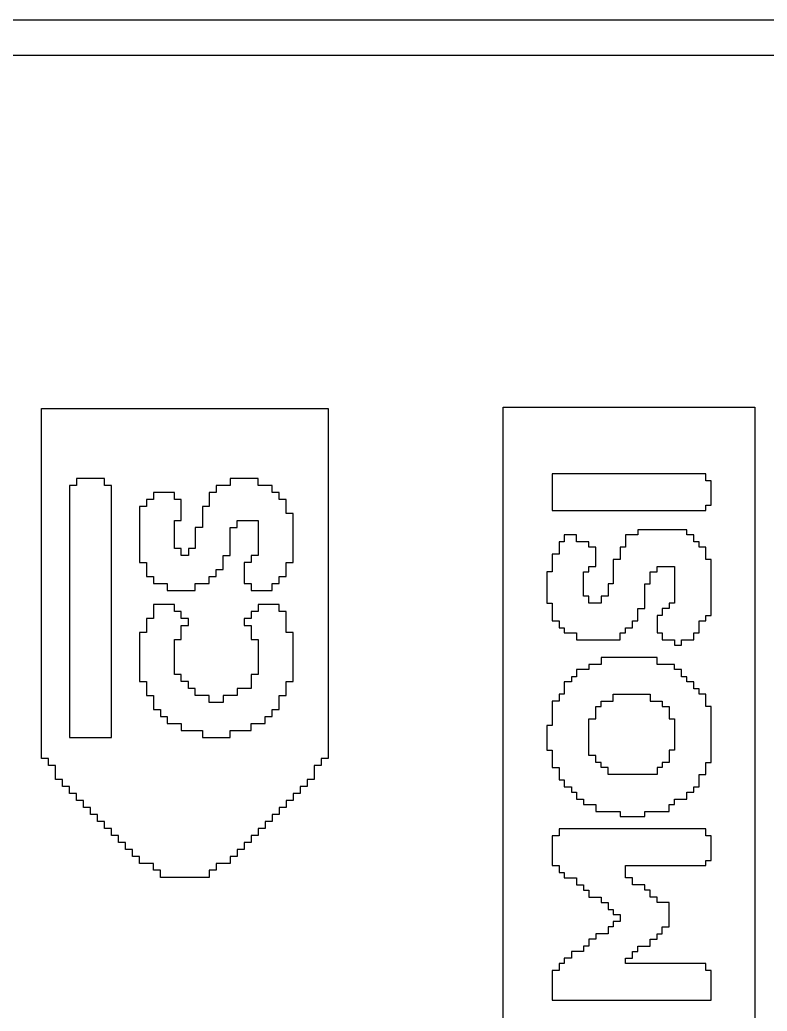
# Model space of a CAD drawing. Extents: x 4.99 to 6.7, y -4.99 to -3.28.
# Drawn here: x 6.0094 to 6.1776, y -3.5031 to -3.28 of the extents above; entities that cross this region are included whole.
import ezdxf

# ---------------------------------------------------------------- set-up
doc = ezdxf.new("R2010")
doc.units = 0
doc.header["$MEASUREMENT"] = 0
doc.layers.add('BLACK', color=7, linetype='CONTINUOUS')

msp = doc.modelspace()

# ---------------------------------------------------------------- linework, layer by layer
at = {"layer": 'BLACK', "linetype": 'CONTINUOUS'}
for p, q in [((4.9965, -3.28), (6.6965, -3.28)), ((6.6925, -3.288), (5.0005, -3.288)), ((6.01422, -3.4462), (6.01422, -3.36746)), ((6.01422, -3.36746), (6.01579, -3.36746)), ((6.01579, -3.36746), (6.01737, -3.36746)), ((6.01737, -3.36746), (6.01894, -3.36746)), ((6.01894, -3.36746), (6.02052, -3.36746)), ((6.02052, -3.36746), (6.02209, -3.36746)), ((6.02209, -3.36746), (6.02367, -3.36746)), ((6.02367, -3.36746), (6.02524, -3.36746)), ((6.02524, -3.36746), (6.02681, -3.36746)), ((6.02681, -3.36746), (6.02839, -3.36746)), ((6.02839, -3.36746), (6.02996, -3.36746)), ((6.02996, -3.36746), (6.03154, -3.36746)), ((6.03154, -3.36746), (6.03311, -3.36746)), ((6.03311, -3.36746), (6.03469, -3.36746)), ((6.03469, -3.36746), (6.03626, -3.36746)), ((6.03626, -3.36746), (6.03784, -3.36746)), ((6.03784, -3.36746), (6.03941, -3.36746)), ((6.03941, -3.36746), (6.04099, -3.36746)), ((6.04099, -3.36746), (6.04256, -3.36746)), ((6.04256, -3.36746), (6.04414, -3.36746)), ((6.04414, -3.36746), (6.04571, -3.36746)), ((6.04571, -3.36746), (6.04729, -3.36746)), ((6.04729, -3.36746), (6.04886, -3.36746)), ((6.04886, -3.36746), (6.05044, -3.36746)), ((6.05044, -3.36746), (6.05201, -3.36746)), ((6.05201, -3.36746), (6.05359, -3.36746)), ((6.05359, -3.36746), (6.05516, -3.36746)), ((6.05516, -3.36746), (6.05674, -3.36746)), ((6.05674, -3.36746), (6.05831, -3.36746)), ((6.05831, -3.36746), (6.05989, -3.36746)), ((6.05989, -3.36746), (6.06146, -3.36746)), ((6.06146, -3.36746), (6.06304, -3.36746)), ((6.06304, -3.36746), (6.06461, -3.36746)), ((6.06461, -3.36746), (6.06619, -3.36746)), ((6.06619, -3.36746), (6.06776, -3.36746)), ((6.06776, -3.36746), (6.06933, -3.36746)), ((6.06933, -3.36746), (6.07091, -3.36746)), ((6.07091, -3.36746), (6.07248, -3.36746)), ((6.07248, -3.36746), (6.07406, -3.36746)), ((6.07406, -3.36746), (6.07563, -3.36746)), ((6.07563, -3.36746), (6.07721, -3.36746)), ((6.07721, -3.36746), (6.07878, -3.36746)), ((6.07878, -3.36746), (6.07878, -3.4462)), ((6.11815, -3.60144), (6.11815, -3.36719)), ((6.11815, -3.36719), (6.11973, -3.36719)), ((6.11973, -3.36719), (6.12091, -3.36719)), ((6.12091, -3.36719), (6.12248, -3.36719)), ((6.12248, -3.36719), (6.12367, -3.36719)), ((6.12367, -3.36719), (6.12524, -3.36719)), ((6.12524, -3.36719), (6.12642, -3.36719)), ((6.12642, -3.36719), (6.128, -3.36719)), ((6.128, -3.36719), (6.12918, -3.36719)), ((6.12918, -3.36719), (6.13075, -3.36719)), ((6.13075, -3.36719), (6.13193, -3.36719)), ((6.13193, -3.36719), (6.13351, -3.36719)), ((6.13351, -3.36719), (6.13469, -3.36719)), ((6.13469, -3.36719), (6.13626, -3.36719)), ((6.13626, -3.36719), (6.13744, -3.36719)), ((6.13744, -3.36719), (6.13902, -3.36719)), ((6.13902, -3.36719), (6.1402, -3.36719)), ((6.1402, -3.36719), (6.14178, -3.36719)), ((6.14178, -3.36719), (6.14296, -3.36719)), ((6.14296, -3.36719), (6.14453, -3.36719)), ((6.14453, -3.36719), (6.14571, -3.36719)), ((6.14571, -3.36719), (6.14729, -3.36719)), ((6.14729, -3.36719), (6.14847, -3.36719)), ((6.14847, -3.36719), (6.15004, -3.36719)), ((6.15004, -3.36719), (6.15122, -3.36719)), ((6.15122, -3.36719), (6.1528, -3.36719)), ((6.1528, -3.36719), (6.15398, -3.36719)), ((6.15398, -3.36719), (6.15556, -3.36719)), ((6.15556, -3.36719), (6.15674, -3.36719)), ((6.15674, -3.36719), (6.15831, -3.36719)), ((6.15831, -3.36719), (6.15949, -3.36719)), ((6.15949, -3.36719), (6.16107, -3.36719)), ((6.16107, -3.36719), (6.16225, -3.36719)), ((6.16225, -3.36719), (6.16382, -3.36719)), ((6.16382, -3.36719), (6.165, -3.36719)), ((6.165, -3.36719), (6.16658, -3.36719)), ((6.16658, -3.36719), (6.16776, -3.36719)), ((6.16776, -3.36719), (6.16933, -3.36719)), ((6.16933, -3.36719), (6.17052, -3.36719)), ((6.17052, -3.36719), (6.17209, -3.36719)), ((6.17209, -3.36719), (6.17327, -3.36719)), ((6.17327, -3.36719), (6.17485, -3.36719)), ((6.17485, -3.36719), (6.17485, -3.60144)), ((6.02367, -3.38321), (6.02209, -3.38321)), ((6.02209, -3.38321), (6.02209, -3.38479)), ((6.02524, -3.38321), (6.02367, -3.38321)), ((6.02681, -3.38321), (6.02524, -3.38321)), ((6.02839, -3.38321), (6.02681, -3.38321)), ((6.02839, -3.38479), (6.02839, -3.38321)), ((6.05831, -3.38321), (6.05674, -3.38321)), ((6.05674, -3.38321), (6.05674, -3.38479)), ((6.05989, -3.38321), (6.05831, -3.38321)), ((6.06146, -3.38321), (6.05989, -3.38321)), ((6.06304, -3.38321), (6.06146, -3.38321)), ((6.06304, -3.38479), (6.06304, -3.38321)), ((6.13075, -3.38215), (6.12918, -3.38215)), ((6.12918, -3.38215), (6.12918, -3.39042)), ((6.13193, -3.38215), (6.13075, -3.38215)), ((6.13351, -3.38215), (6.13193, -3.38215)), ((6.13469, -3.38215), (6.13351, -3.38215)), ((6.13626, -3.38215), (6.13469, -3.38215)), ((6.13744, -3.38215), (6.13626, -3.38215)), ((6.13902, -3.38215), (6.13744, -3.38215)), ((6.1402, -3.38215), (6.13902, -3.38215)), ((6.14178, -3.38215), (6.1402, -3.38215)), ((6.14296, -3.38215), (6.14178, -3.38215)), ((6.14453, -3.38215), (6.14296, -3.38215)), ((6.14571, -3.38215), (6.14453, -3.38215)), ((6.14729, -3.38215), (6.14571, -3.38215)), ((6.14847, -3.38215), (6.14729, -3.38215)), ((6.15004, -3.38215), (6.14847, -3.38215)), ((6.15122, -3.38215), (6.15004, -3.38215)), ((6.1528, -3.38215), (6.15122, -3.38215)), ((6.15398, -3.38215), (6.1528, -3.38215)), ((6.15556, -3.38215), (6.15398, -3.38215)), ((6.15674, -3.38215), (6.15556, -3.38215)), ((6.15831, -3.38215), (6.15674, -3.38215)), ((6.15949, -3.38215), (6.15831, -3.38215)), ((6.16107, -3.38215), (6.15949, -3.38215)), ((6.16225, -3.38215), (6.16107, -3.38215)), ((6.16382, -3.38215), (6.16225, -3.38215)), ((6.16382, -3.38372), (6.16382, -3.38215)), ((6.165, -3.38372), (6.16382, -3.38372)), ((6.165, -3.38924), (6.165, -3.38372)), ((6.02209, -3.38479), (6.02052, -3.38479)), ((6.02052, -3.38479), (6.02052, -3.44148)), ((6.02996, -3.38479), (6.02839, -3.38479)), ((6.02996, -3.44148), (6.02996, -3.38479)), ((6.04099, -3.38636), (6.03941, -3.38636)), ((6.03941, -3.38636), (6.03941, -3.38794)), ((6.04256, -3.38636), (6.04099, -3.38636)), ((6.04414, -3.38636), (6.04256, -3.38636)), ((6.04414, -3.38794), (6.04414, -3.38636)), ((6.05359, -3.38636), (6.05201, -3.38636)), ((6.05201, -3.38636), (6.05201, -3.38951)), ((6.05516, -3.38479), (6.05359, -3.38479)), ((6.05359, -3.38479), (6.05359, -3.38636)), ((6.05674, -3.38479), (6.05516, -3.38479)), ((6.06461, -3.38479), (6.06304, -3.38479)), ((6.06619, -3.38479), (6.06461, -3.38479)), ((6.06619, -3.38636), (6.06619, -3.38479)), ((6.06776, -3.38636), (6.06619, -3.38636)), ((6.06776, -3.38794), (6.06776, -3.38636)), ((6.03941, -3.38794), (6.03784, -3.38794)), ((6.03784, -3.38794), (6.03784, -3.38951)), ((6.04571, -3.38794), (6.04414, -3.38794)), ((6.04571, -3.39266), (6.04571, -3.38794)), ((6.06933, -3.38794), (6.06776, -3.38794)), ((6.06933, -3.39109), (6.06933, -3.38794)), ((6.03784, -3.38951), (6.03626, -3.38951)), ((6.03626, -3.38951), (6.03626, -3.40211)), ((6.05201, -3.38951), (6.05044, -3.38951)), ((6.05044, -3.38951), (6.05044, -3.39424)), ((6.12918, -3.39042), (6.13075, -3.39042)), ((6.13075, -3.39042), (6.13193, -3.39042)), ((6.13193, -3.39042), (6.13351, -3.39042)), ((6.13351, -3.39042), (6.13469, -3.39042)), ((6.13469, -3.39042), (6.13626, -3.39042)), ((6.13626, -3.39042), (6.13744, -3.39042)), ((6.13744, -3.39042), (6.13902, -3.39042)), ((6.13902, -3.39042), (6.1402, -3.39042)), ((6.1402, -3.39042), (6.14178, -3.39042)), ((6.14178, -3.39042), (6.14296, -3.39042)), ((6.14296, -3.39042), (6.14453, -3.39042)), ((6.14453, -3.39042), (6.14571, -3.39042)), ((6.14571, -3.39042), (6.14729, -3.39042)), ((6.14729, -3.39042), (6.14847, -3.39042)), ((6.14847, -3.39042), (6.15004, -3.39042)), ((6.15004, -3.39042), (6.15122, -3.39042)), ((6.15122, -3.39042), (6.1528, -3.39042)), ((6.1528, -3.39042), (6.15398, -3.39042)), ((6.15398, -3.39042), (6.15556, -3.39042)), ((6.15556, -3.39042), (6.15674, -3.39042)), ((6.15674, -3.39042), (6.15831, -3.39042)), ((6.15831, -3.39042), (6.15949, -3.39042)), ((6.15949, -3.39042), (6.16107, -3.39042)), ((6.16107, -3.39042), (6.16225, -3.39042)), ((6.16225, -3.39042), (6.16382, -3.39042)), ((6.16382, -3.39042), (6.16382, -3.38924)), ((6.16382, -3.38924), (6.165, -3.38924)), ((6.04414, -3.39896), (6.04414, -3.39266)), ((6.04414, -3.39266), (6.04571, -3.39266)), ((6.05831, -3.39424), (6.05831, -3.39266)), ((6.05831, -3.39266), (6.05989, -3.39266)), ((6.05989, -3.39266), (6.06146, -3.39266)), ((6.06146, -3.39266), (6.06304, -3.39266)), ((6.06304, -3.39266), (6.06304, -3.40054)), ((6.07091, -3.39109), (6.06933, -3.39109)), ((6.07091, -3.40211), (6.07091, -3.39109)), ((6.05044, -3.39424), (6.04886, -3.39424)), ((6.04886, -3.39424), (6.04886, -3.39896)), ((6.05674, -3.40054), (6.05674, -3.39424)), ((6.05674, -3.39424), (6.05831, -3.39424)), ((6.15004, -3.39475), (6.14847, -3.39475)), ((6.14847, -3.39475), (6.14847, -3.39593)), ((6.15122, -3.39475), (6.15004, -3.39475)), ((6.1528, -3.39475), (6.15122, -3.39475)), ((6.15398, -3.39475), (6.1528, -3.39475)), ((6.15556, -3.39475), (6.15398, -3.39475)), ((6.15674, -3.39475), (6.15556, -3.39475)), ((6.15831, -3.39475), (6.15674, -3.39475)), ((6.15949, -3.39475), (6.15831, -3.39475)), ((6.15949, -3.39593), (6.15949, -3.39475)), ((6.13193, -3.3975), (6.13075, -3.3975)), ((6.13075, -3.3975), (6.13075, -3.40026)), ((6.13351, -3.39593), (6.13193, -3.39593)), ((6.13193, -3.39593), (6.13193, -3.3975)), ((6.13469, -3.39593), (6.13351, -3.39593)), ((6.13469, -3.3975), (6.13469, -3.39593)), ((6.13626, -3.3975), (6.13469, -3.3975)), ((6.13744, -3.3975), (6.13626, -3.3975)), ((6.13744, -3.39869), (6.13744, -3.3975)), ((6.14729, -3.39593), (6.14571, -3.39593)), ((6.14571, -3.39593), (6.14571, -3.39869)), ((6.14847, -3.39593), (6.14729, -3.39593)), ((6.16107, -3.39593), (6.15949, -3.39593)), ((6.16107, -3.3975), (6.16107, -3.39593)), ((6.16225, -3.3975), (6.16107, -3.3975)), ((6.16225, -3.39869), (6.16225, -3.3975)), ((6.04571, -3.39896), (6.04414, -3.39896)), ((6.04571, -3.40054), (6.04571, -3.39896)), ((6.04886, -3.39896), (6.04729, -3.39896)), ((6.04729, -3.39896), (6.04729, -3.40054)), ((6.13902, -3.39869), (6.13744, -3.39869)), ((6.13902, -3.40302), (6.13902, -3.39869)), ((6.14571, -3.39869), (6.14453, -3.39869)), ((6.14453, -3.39869), (6.14453, -3.40144)), ((6.16382, -3.39869), (6.16225, -3.39869)), ((6.16382, -3.40144), (6.16382, -3.39869)), ((6.03626, -3.40211), (6.03784, -3.40211)), ((6.03784, -3.40211), (6.03784, -3.40526)), ((6.04729, -3.40054), (6.04571, -3.40054)), ((6.05516, -3.40369), (6.05516, -3.40054)), ((6.05516, -3.40054), (6.05674, -3.40054)), ((6.06146, -3.40211), (6.05989, -3.40211)), ((6.05989, -3.40211), (6.05989, -3.40683)), ((6.06304, -3.40054), (6.06146, -3.40054)), ((6.06146, -3.40054), (6.06146, -3.40211)), ((6.06933, -3.40526), (6.06933, -3.40211)), ((6.06933, -3.40211), (6.07091, -3.40211)), ((6.13075, -3.40026), (6.12918, -3.40026)), ((6.12918, -3.40026), (6.12918, -3.4042)), ((6.14453, -3.40144), (6.14296, -3.40144)), ((6.14296, -3.40144), (6.14296, -3.40695)), ((6.165, -3.40144), (6.16382, -3.40144)), ((6.165, -3.41404), (6.165, -3.40144)), ((6.05359, -3.40526), (6.05359, -3.40369)), ((6.05359, -3.40369), (6.05516, -3.40369)), ((6.12918, -3.4042), (6.128, -3.4042)), ((6.128, -3.4042), (6.128, -3.41128)), ((6.13626, -3.40971), (6.13626, -3.4042)), ((6.13626, -3.4042), (6.13744, -3.4042)), ((6.13744, -3.4042), (6.13744, -3.40302)), ((6.13744, -3.40302), (6.13902, -3.40302)), ((6.15122, -3.40695), (6.15122, -3.4042)), ((6.15122, -3.4042), (6.1528, -3.4042)), ((6.1528, -3.4042), (6.1528, -3.40302)), ((6.1528, -3.40302), (6.15398, -3.40302)), ((6.15398, -3.40302), (6.15556, -3.40302)), ((6.15556, -3.40302), (6.15674, -3.40302)), ((6.15674, -3.40302), (6.15674, -3.41128)), ((6.03784, -3.40526), (6.03941, -3.40526)), ((6.03941, -3.40526), (6.03941, -3.40683)), ((6.05201, -3.40683), (6.05201, -3.40526)), ((6.05201, -3.40526), (6.05359, -3.40526)), ((6.06776, -3.40683), (6.06776, -3.40526)), ((6.06776, -3.40526), (6.06933, -3.40526)), ((6.03941, -3.40683), (6.04099, -3.40683)), ((6.04099, -3.40683), (6.04256, -3.40683)), ((6.04256, -3.40683), (6.04256, -3.40841)), ((6.04256, -3.40841), (6.04414, -3.40841)), ((6.04414, -3.40841), (6.04571, -3.40841)), ((6.04571, -3.40841), (6.04729, -3.40841)), ((6.04729, -3.40841), (6.04886, -3.40841)), ((6.04886, -3.40841), (6.04886, -3.40683)), ((6.04886, -3.40683), (6.05044, -3.40683)), ((6.05044, -3.40683), (6.05201, -3.40683)), ((6.05989, -3.40683), (6.06146, -3.40683)), ((6.06146, -3.40683), (6.06146, -3.40841)), ((6.06146, -3.40841), (6.06304, -3.40841)), ((6.06304, -3.40841), (6.06461, -3.40841)), ((6.06461, -3.40841), (6.06619, -3.40841)), ((6.06619, -3.40841), (6.06619, -3.40683)), ((6.06619, -3.40683), (6.06776, -3.40683)), ((6.14296, -3.40695), (6.14178, -3.40695)), ((6.14178, -3.40695), (6.14178, -3.40971)), ((6.15004, -3.41246), (6.15004, -3.40695)), ((6.15004, -3.40695), (6.15122, -3.40695)), ((6.13744, -3.40971), (6.13626, -3.40971)), ((6.13744, -3.41128), (6.13744, -3.40971)), ((6.14178, -3.40971), (6.1402, -3.40971)), ((6.1402, -3.40971), (6.1402, -3.41128)), ((6.04099, -3.41156), (6.03941, -3.41156)), ((6.03941, -3.41156), (6.03941, -3.41471)), ((6.04256, -3.41156), (6.04099, -3.41156)), ((6.04414, -3.41156), (6.04256, -3.41156)), ((6.04414, -3.41313), (6.04414, -3.41156)), ((6.04571, -3.41313), (6.04414, -3.41313)), ((6.04571, -3.41471), (6.04571, -3.41313)), ((6.06304, -3.41313), (6.06146, -3.41313)), ((6.06146, -3.41313), (6.06146, -3.41471)), ((6.06461, -3.41156), (6.06304, -3.41156)), ((6.06304, -3.41156), (6.06304, -3.41313)), ((6.06619, -3.41156), (6.06461, -3.41156)), ((6.06776, -3.41156), (6.06619, -3.41156)), ((6.06776, -3.41313), (6.06776, -3.41156)), ((6.06933, -3.41313), (6.06776, -3.41313)), ((6.06933, -3.41786), (6.06933, -3.41313)), ((6.128, -3.41128), (6.12918, -3.41128)), ((6.12918, -3.41128), (6.12918, -3.41522)), ((6.13902, -3.41128), (6.13744, -3.41128)), ((6.1402, -3.41128), (6.13902, -3.41128)), ((6.14847, -3.41522), (6.14847, -3.41246)), ((6.14847, -3.41246), (6.15004, -3.41246)), ((6.15556, -3.41246), (6.15398, -3.41246)), ((6.15398, -3.41246), (6.15398, -3.41404)), ((6.15674, -3.41128), (6.15556, -3.41128)), ((6.15556, -3.41128), (6.15556, -3.41246)), ((6.03941, -3.41471), (6.03784, -3.41471)), ((6.03784, -3.41471), (6.03784, -3.41786)), ((6.04729, -3.41471), (6.04571, -3.41471)), ((6.04729, -3.41628), (6.04729, -3.41471)), ((6.06146, -3.41471), (6.05989, -3.41471)), ((6.05989, -3.41471), (6.05989, -3.41628)), ((6.12918, -3.41522), (6.13075, -3.41522)), ((6.13075, -3.41522), (6.13075, -3.4168)), ((6.14729, -3.4168), (6.14729, -3.41522)), ((6.14729, -3.41522), (6.14847, -3.41522)), ((6.15398, -3.41404), (6.1528, -3.41404)), ((6.1528, -3.41404), (6.1528, -3.41798)), ((6.16225, -3.41798), (6.16225, -3.41522)), ((6.16225, -3.41522), (6.16382, -3.41522)), ((6.16382, -3.41522), (6.16382, -3.41404)), ((6.16382, -3.41404), (6.165, -3.41404)), ((6.04571, -3.41943), (6.04571, -3.41628)), ((6.04571, -3.41628), (6.04729, -3.41628)), ((6.05989, -3.41628), (6.06146, -3.41628)), ((6.06146, -3.41628), (6.06146, -3.41943)), ((6.13075, -3.4168), (6.13193, -3.4168)), ((6.13193, -3.4168), (6.13193, -3.41798)), ((6.14571, -3.41798), (6.14571, -3.4168)), ((6.14571, -3.4168), (6.14729, -3.4168)), ((6.03784, -3.41786), (6.03626, -3.41786)), ((6.03626, -3.41786), (6.03626, -3.42888)), ((6.04414, -3.42731), (6.04414, -3.41943)), ((6.04414, -3.41943), (6.04571, -3.41943)), ((6.06146, -3.41943), (6.06304, -3.41943)), ((6.06304, -3.41943), (6.06304, -3.42731)), ((6.07091, -3.41786), (6.06933, -3.41786)), ((6.07091, -3.42888), (6.07091, -3.41786)), ((6.13193, -3.41798), (6.13351, -3.41798)), ((6.13351, -3.41798), (6.13469, -3.41798)), ((6.13469, -3.41798), (6.13469, -3.41955)), ((6.13469, -3.41955), (6.13626, -3.41955)), ((6.13626, -3.41955), (6.13744, -3.41955)), ((6.13744, -3.41955), (6.13902, -3.41955)), ((6.13902, -3.41955), (6.1402, -3.41955)), ((6.1402, -3.41955), (6.14178, -3.41955)), ((6.14178, -3.41955), (6.14296, -3.41955)), ((6.14296, -3.41955), (6.14453, -3.41955)), ((6.14453, -3.41955), (6.14453, -3.41798)), ((6.14453, -3.41798), (6.14571, -3.41798)), ((6.1528, -3.41798), (6.15398, -3.41798)), ((6.15398, -3.41798), (6.15398, -3.41955)), ((6.15398, -3.41955), (6.15556, -3.41955)), ((6.15556, -3.41955), (6.15674, -3.41955)), ((6.15674, -3.41955), (6.15674, -3.42073)), ((6.15831, -3.42073), (6.15831, -3.41955)), ((6.15831, -3.41955), (6.15949, -3.41955)), ((6.15949, -3.41955), (6.16107, -3.41955)), ((6.16107, -3.41955), (6.16107, -3.41798)), ((6.16107, -3.41798), (6.16225, -3.41798)), ((6.15674, -3.42073), (6.15831, -3.42073)), ((6.14178, -3.42349), (6.1402, -3.42349)), ((6.1402, -3.42349), (6.1402, -3.42506)), ((6.14296, -3.42349), (6.14178, -3.42349)), ((6.14453, -3.42349), (6.14296, -3.42349)), ((6.14571, -3.42349), (6.14453, -3.42349)), ((6.14729, -3.42349), (6.14571, -3.42349)), ((6.14847, -3.42349), (6.14729, -3.42349)), ((6.15004, -3.42349), (6.14847, -3.42349)), ((6.15122, -3.42349), (6.15004, -3.42349)), ((6.1528, -3.42349), (6.15122, -3.42349)), ((6.1528, -3.42506), (6.1528, -3.42349)), ((6.13626, -3.42624), (6.13469, -3.42624)), ((6.13469, -3.42624), (6.13469, -3.42782)), ((6.13744, -3.42624), (6.13626, -3.42624)), ((6.13902, -3.42506), (6.13744, -3.42506)), ((6.13744, -3.42506), (6.13744, -3.42624)), ((6.1402, -3.42506), (6.13902, -3.42506)), ((6.15398, -3.42506), (6.1528, -3.42506)), ((6.15556, -3.42506), (6.15398, -3.42506)), ((6.15674, -3.42506), (6.15556, -3.42506)), ((6.15674, -3.42624), (6.15674, -3.42506)), ((6.15831, -3.42624), (6.15674, -3.42624)), ((6.15831, -3.42782), (6.15831, -3.42624)), ((6.03626, -3.42888), (6.03784, -3.42888)), ((6.03784, -3.42888), (6.03784, -3.43203)), ((6.04571, -3.42731), (6.04414, -3.42731)), ((6.04571, -3.42888), (6.04571, -3.42731)), ((6.04729, -3.42888), (6.04571, -3.42888)), ((6.04729, -3.43046), (6.04729, -3.42888)), ((6.06304, -3.42731), (6.06146, -3.42731)), ((6.06146, -3.42731), (6.06146, -3.43046)), ((6.06933, -3.43203), (6.06933, -3.42888)), ((6.06933, -3.42888), (6.07091, -3.42888)), ((6.13469, -3.42782), (6.13351, -3.42782)), ((6.13351, -3.42782), (6.13351, -3.429)), ((6.15949, -3.42782), (6.15831, -3.42782)), ((6.15949, -3.429), (6.15949, -3.42782)), ((6.04886, -3.43046), (6.04729, -3.43046)), ((6.04886, -3.43203), (6.04886, -3.43046)), ((6.05989, -3.43046), (6.05831, -3.43046)), ((6.05831, -3.43046), (6.05831, -3.43203)), ((6.06146, -3.43046), (6.05989, -3.43046)), ((6.13351, -3.429), (6.13193, -3.429)), ((6.13193, -3.429), (6.13193, -3.43176)), ((6.16107, -3.429), (6.15949, -3.429)), ((6.16107, -3.43057), (6.16107, -3.429)), ((6.16225, -3.43057), (6.16107, -3.43057)), ((6.16225, -3.43176), (6.16225, -3.43057)), ((6.03784, -3.43203), (6.03941, -3.43203)), ((6.03941, -3.43203), (6.03941, -3.43518)), ((6.05044, -3.43203), (6.04886, -3.43203)), ((6.05201, -3.43203), (6.05044, -3.43203)), ((6.05201, -3.43361), (6.05201, -3.43203)), ((6.05674, -3.43203), (6.05516, -3.43203)), ((6.05516, -3.43203), (6.05516, -3.43361)), ((6.05831, -3.43203), (6.05674, -3.43203)), ((6.06776, -3.43518), (6.06776, -3.43203)), ((6.06776, -3.43203), (6.06933, -3.43203)), ((6.13075, -3.43333), (6.12918, -3.43333)), ((6.12918, -3.43333), (6.12918, -3.43884)), ((6.13193, -3.43176), (6.13075, -3.43176)), ((6.13075, -3.43176), (6.13075, -3.43333)), ((6.1402, -3.43451), (6.1402, -3.43333)), ((6.1402, -3.43333), (6.14178, -3.43333)), ((6.14178, -3.43333), (6.14296, -3.43333)), ((6.14296, -3.43333), (6.14296, -3.43176)), ((6.14296, -3.43176), (6.14453, -3.43176)), ((6.14453, -3.43176), (6.14571, -3.43176)), ((6.14571, -3.43176), (6.14729, -3.43176)), ((6.14729, -3.43176), (6.14847, -3.43176)), ((6.14847, -3.43176), (6.15004, -3.43176)), ((6.15004, -3.43176), (6.15122, -3.43176)), ((6.15122, -3.43176), (6.15122, -3.43333)), ((6.15122, -3.43333), (6.1528, -3.43333)), ((6.1528, -3.43333), (6.15398, -3.43333)), ((6.15398, -3.43333), (6.15398, -3.43451)), ((6.16382, -3.43176), (6.16225, -3.43176)), ((6.16382, -3.43451), (6.16382, -3.43176)), ((6.03941, -3.43518), (6.04099, -3.43518)), ((6.04099, -3.43518), (6.04099, -3.43676)), ((6.05359, -3.43361), (6.05201, -3.43361)), ((6.05516, -3.43361), (6.05359, -3.43361)), ((6.06619, -3.43676), (6.06619, -3.43518)), ((6.06619, -3.43518), (6.06776, -3.43518)), ((6.13902, -3.43727), (6.13902, -3.43451)), ((6.13902, -3.43451), (6.1402, -3.43451)), ((6.15398, -3.43451), (6.15556, -3.43451)), ((6.15556, -3.43451), (6.15556, -3.43727)), ((6.165, -3.43451), (6.16382, -3.43451)), ((6.165, -3.44711), (6.165, -3.43451)), ((6.04099, -3.43676), (6.04256, -3.43676)), ((6.04256, -3.43676), (6.04256, -3.43833)), ((6.06461, -3.43833), (6.06461, -3.43676)), ((6.06461, -3.43676), (6.06619, -3.43676)), ((6.13744, -3.44554), (6.13744, -3.43727)), ((6.13744, -3.43727), (6.13902, -3.43727)), ((6.15556, -3.43727), (6.15674, -3.43727)), ((6.15674, -3.43727), (6.15674, -3.44435)), ((6.04256, -3.43833), (6.04414, -3.43833)), ((6.04414, -3.43833), (6.04571, -3.43833)), ((6.04571, -3.43833), (6.04571, -3.43991)), ((6.04571, -3.43991), (6.04729, -3.43991)), ((6.04729, -3.43991), (6.04886, -3.43991)), ((6.04886, -3.43991), (6.05044, -3.43991)), ((6.05044, -3.43991), (6.05044, -3.44148)), ((6.05674, -3.44148), (6.05674, -3.43991)), ((6.05674, -3.43991), (6.05831, -3.43991)), ((6.05831, -3.43991), (6.05989, -3.43991)), ((6.05989, -3.43991), (6.06146, -3.43991)), ((6.06146, -3.43991), (6.06146, -3.43833)), ((6.06146, -3.43833), (6.06304, -3.43833)), ((6.06304, -3.43833), (6.06461, -3.43833)), ((6.12918, -3.43884), (6.128, -3.43884)), ((6.128, -3.43884), (6.128, -3.44435)), ((6.02052, -3.44148), (6.02209, -3.44148)), ((6.02209, -3.44148), (6.02367, -3.44148)), ((6.02367, -3.44148), (6.02524, -3.44148)), ((6.02524, -3.44148), (6.02681, -3.44148)), ((6.02681, -3.44148), (6.02839, -3.44148)), ((6.02839, -3.44148), (6.02996, -3.44148)), ((6.05044, -3.44148), (6.05201, -3.44148)), ((6.05201, -3.44148), (6.05359, -3.44148)), ((6.05359, -3.44148), (6.05516, -3.44148)), ((6.05516, -3.44148), (6.05674, -3.44148)), ((6.128, -3.44435), (6.12918, -3.44435)), ((6.12918, -3.44435), (6.12918, -3.44829)), ((6.15674, -3.44435), (6.15556, -3.44435)), ((6.15556, -3.44435), (6.15556, -3.44711)), ((6.01579, -3.4462), (6.01422, -3.4462)), ((6.01579, -3.44778), (6.01579, -3.4462)), ((6.07878, -3.4462), (6.07721, -3.4462)), ((6.07721, -3.4462), (6.07721, -3.44778)), ((6.13902, -3.44554), (6.13744, -3.44554)), ((6.13902, -3.44711), (6.13902, -3.44554)), ((6.01737, -3.44778), (6.01579, -3.44778)), ((6.01737, -3.45093), (6.01737, -3.44778)), ((6.07721, -3.44778), (6.07563, -3.44778)), ((6.07563, -3.44778), (6.07563, -3.45093)), ((6.12918, -3.44829), (6.13075, -3.44829)), ((6.13075, -3.44829), (6.13075, -3.45105)), ((6.1402, -3.44711), (6.13902, -3.44711)), ((6.1402, -3.44829), (6.1402, -3.44711)), ((6.14178, -3.44829), (6.1402, -3.44829)), ((6.14178, -3.44987), (6.14178, -3.44829)), ((6.15398, -3.44829), (6.1528, -3.44829)), ((6.1528, -3.44829), (6.1528, -3.44987)), ((6.15556, -3.44711), (6.15398, -3.44711)), ((6.15398, -3.44711), (6.15398, -3.44829)), ((6.16382, -3.44987), (6.16382, -3.44711)), ((6.16382, -3.44711), (6.165, -3.44711)), ((6.01894, -3.45093), (6.01737, -3.45093)), ((6.01894, -3.4525), (6.01894, -3.45093)), ((6.07563, -3.45093), (6.07406, -3.45093)), ((6.07406, -3.45093), (6.07406, -3.4525)), ((6.13075, -3.45105), (6.13193, -3.45105)), ((6.13193, -3.45105), (6.13193, -3.45262)), ((6.14296, -3.44987), (6.14178, -3.44987)), ((6.14453, -3.44987), (6.14296, -3.44987)), ((6.14571, -3.44987), (6.14453, -3.44987)), ((6.14729, -3.44987), (6.14571, -3.44987)), ((6.14847, -3.44987), (6.14729, -3.44987)), ((6.15004, -3.44987), (6.14847, -3.44987)), ((6.15122, -3.44987), (6.15004, -3.44987)), ((6.1528, -3.44987), (6.15122, -3.44987)), ((6.16225, -3.45262), (6.16225, -3.44987)), ((6.16225, -3.44987), (6.16382, -3.44987)), ((6.02052, -3.4525), (6.01894, -3.4525)), ((6.02052, -3.45408), (6.02052, -3.4525)), ((6.07406, -3.4525), (6.07248, -3.4525)), ((6.07248, -3.4525), (6.07248, -3.45408)), ((6.13193, -3.45262), (6.13351, -3.45262)), ((6.13351, -3.45262), (6.13351, -3.4538)), ((6.16107, -3.4538), (6.16107, -3.45262)), ((6.16107, -3.45262), (6.16225, -3.45262)), ((6.02209, -3.45408), (6.02052, -3.45408)), ((6.02209, -3.45565), (6.02209, -3.45408)), ((6.02367, -3.45565), (6.02209, -3.45565)), ((6.02367, -3.45723), (6.02367, -3.45565)), ((6.07091, -3.45565), (6.06933, -3.45565)), ((6.06933, -3.45565), (6.06933, -3.45723)), ((6.07248, -3.45408), (6.07091, -3.45408)), ((6.07091, -3.45408), (6.07091, -3.45565)), ((6.13351, -3.4538), (6.13469, -3.4538)), ((6.13469, -3.4538), (6.13469, -3.45538)), ((6.13469, -3.45538), (6.13626, -3.45538)), ((6.13626, -3.45538), (6.13626, -3.45656)), ((6.15674, -3.45656), (6.15674, -3.45538)), ((6.15674, -3.45538), (6.15831, -3.45538)), ((6.15831, -3.45538), (6.15949, -3.45538)), ((6.15949, -3.45538), (6.15949, -3.4538)), ((6.15949, -3.4538), (6.16107, -3.4538)), ((6.02524, -3.45723), (6.02367, -3.45723)), ((6.02524, -3.4588), (6.02524, -3.45723)), ((6.06933, -3.45723), (6.06776, -3.45723)), ((6.06776, -3.45723), (6.06776, -3.4588)), ((6.13626, -3.45656), (6.13744, -3.45656)), ((6.13744, -3.45656), (6.13902, -3.45656)), ((6.13902, -3.45656), (6.13902, -3.45813)), ((6.15556, -3.45813), (6.15556, -3.45656)), ((6.15556, -3.45656), (6.15674, -3.45656)), ((6.02681, -3.4588), (6.02524, -3.4588)), ((6.02681, -3.46038), (6.02681, -3.4588)), ((6.06776, -3.4588), (6.06619, -3.4588)), ((6.06619, -3.4588), (6.06619, -3.46038)), ((6.13902, -3.45813), (6.1402, -3.45813)), ((6.1402, -3.45813), (6.14178, -3.45813)), ((6.14178, -3.45813), (6.14296, -3.45813)), ((6.14296, -3.45813), (6.14453, -3.45813)), ((6.14453, -3.45813), (6.14453, -3.45931)), ((6.14453, -3.45931), (6.14571, -3.45931)), ((6.14571, -3.45931), (6.14729, -3.45931)), ((6.14729, -3.45931), (6.14847, -3.45931)), ((6.14847, -3.45931), (6.15004, -3.45931)), ((6.15004, -3.45931), (6.15004, -3.45813)), ((6.15004, -3.45813), (6.15122, -3.45813)), ((6.15122, -3.45813), (6.1528, -3.45813)), ((6.1528, -3.45813), (6.15398, -3.45813)), ((6.15398, -3.45813), (6.15556, -3.45813)), ((6.02839, -3.46038), (6.02681, -3.46038)), ((6.02839, -3.46195), (6.02839, -3.46038)), ((6.02996, -3.46195), (6.02839, -3.46195)), ((6.02996, -3.46353), (6.02996, -3.46195)), ((6.06461, -3.46195), (6.06304, -3.46195)), ((6.06304, -3.46195), (6.06304, -3.46353)), ((6.06619, -3.46038), (6.06461, -3.46038)), ((6.06461, -3.46038), (6.06461, -3.46195)), ((6.13193, -3.46207), (6.13075, -3.46207)), ((6.13075, -3.46207), (6.13075, -3.46365)), ((6.13351, -3.46207), (6.13193, -3.46207)), ((6.13469, -3.46207), (6.13351, -3.46207)), ((6.13626, -3.46207), (6.13469, -3.46207)), ((6.13744, -3.46207), (6.13626, -3.46207)), ((6.13902, -3.46207), (6.13744, -3.46207)), ((6.1402, -3.46207), (6.13902, -3.46207)), ((6.14178, -3.46207), (6.1402, -3.46207)), ((6.14296, -3.46207), (6.14178, -3.46207)), ((6.14453, -3.46207), (6.14296, -3.46207)), ((6.14571, -3.46207), (6.14453, -3.46207)), ((6.14729, -3.46207), (6.14571, -3.46207)), ((6.14847, -3.46207), (6.14729, -3.46207)), ((6.15004, -3.46207), (6.14847, -3.46207)), ((6.15122, -3.46207), (6.15004, -3.46207)), ((6.1528, -3.46207), (6.15122, -3.46207)), ((6.15398, -3.46207), (6.1528, -3.46207)), ((6.15556, -3.46207), (6.15398, -3.46207)), ((6.15674, -3.46207), (6.15556, -3.46207)), ((6.15831, -3.46207), (6.15674, -3.46207)), ((6.15949, -3.46207), (6.15831, -3.46207)), ((6.16107, -3.46207), (6.15949, -3.46207)), ((6.16225, -3.46207), (6.16107, -3.46207)), ((6.16382, -3.46207), (6.16225, -3.46207)), ((6.16382, -3.46365), (6.16382, -3.46207)), ((6.03154, -3.46353), (6.02996, -3.46353)), ((6.03154, -3.4651), (6.03154, -3.46353)), ((6.06304, -3.46353), (6.06146, -3.46353)), ((6.06146, -3.46353), (6.06146, -3.4651)), ((6.13075, -3.46365), (6.12918, -3.46365)), ((6.12918, -3.46365), (6.12918, -3.47034)), ((6.165, -3.46365), (6.16382, -3.46365)), ((6.165, -3.46916), (6.165, -3.46365)), ((6.03311, -3.4651), (6.03154, -3.4651)), ((6.03311, -3.46668), (6.03311, -3.4651)), ((6.03469, -3.46668), (6.03311, -3.46668)), ((6.03469, -3.46825), (6.03469, -3.46668)), ((6.05989, -3.46668), (6.05831, -3.46668)), ((6.05831, -3.46668), (6.05831, -3.46825)), ((6.06146, -3.4651), (6.05989, -3.4651)), ((6.05989, -3.4651), (6.05989, -3.46668)), ((6.03626, -3.46825), (6.03469, -3.46825)), ((6.03626, -3.46983), (6.03626, -3.46825)), ((6.05831, -3.46825), (6.05674, -3.46825)), ((6.05674, -3.46825), (6.05674, -3.46983)), ((6.03784, -3.46983), (6.03626, -3.46983)), ((6.03941, -3.46983), (6.03784, -3.46983)), ((6.03941, -3.4714), (6.03941, -3.46983)), ((6.05516, -3.46983), (6.05359, -3.46983)), ((6.05359, -3.46983), (6.05359, -3.4714)), ((6.05674, -3.46983), (6.05516, -3.46983)), ((6.12918, -3.47034), (6.13075, -3.47034)), ((6.13075, -3.47034), (6.13075, -3.47191)), ((6.14571, -3.47309), (6.14571, -3.47034)), ((6.14571, -3.47034), (6.14729, -3.47034)), ((6.14729, -3.47034), (6.14847, -3.47034)), ((6.14847, -3.47034), (6.15004, -3.47034)), ((6.15004, -3.47034), (6.15122, -3.47034)), ((6.15122, -3.47034), (6.1528, -3.47034)), ((6.1528, -3.47034), (6.15398, -3.47034)), ((6.15398, -3.47034), (6.15556, -3.47034)), ((6.15556, -3.47034), (6.15674, -3.47034)), ((6.15674, -3.47034), (6.15831, -3.47034)), ((6.15831, -3.47034), (6.15949, -3.47034)), ((6.15949, -3.47034), (6.16107, -3.47034)), ((6.16107, -3.47034), (6.16225, -3.47034)), ((6.16225, -3.47034), (6.16382, -3.47034)), ((6.16382, -3.47034), (6.16382, -3.46916)), ((6.16382, -3.46916), (6.165, -3.46916)), ((6.04099, -3.4714), (6.03941, -3.4714)), ((6.04099, -3.47298), (6.04099, -3.4714)), ((6.04256, -3.47298), (6.04099, -3.47298)), ((6.04414, -3.47298), (6.04256, -3.47298)), ((6.04571, -3.47298), (6.04414, -3.47298)), ((6.04729, -3.47298), (6.04571, -3.47298)), ((6.04886, -3.47298), (6.04729, -3.47298)), ((6.05044, -3.47298), (6.04886, -3.47298)), ((6.05201, -3.47298), (6.05044, -3.47298)), ((6.05359, -3.4714), (6.05201, -3.4714)), ((6.05201, -3.4714), (6.05201, -3.47298)), ((6.13075, -3.47191), (6.13193, -3.47191)), ((6.13193, -3.47191), (6.13193, -3.47309)), ((6.13193, -3.47309), (6.13351, -3.47309)), ((6.13351, -3.47309), (6.13469, -3.47309)), ((6.13469, -3.47309), (6.13469, -3.47467)), ((6.14729, -3.47309), (6.14571, -3.47309)), ((6.14729, -3.47467), (6.14729, -3.47309)), ((6.13469, -3.47467), (6.13626, -3.47467)), ((6.13626, -3.47467), (6.13626, -3.47585)), ((6.14847, -3.47467), (6.14729, -3.47467)), ((6.15004, -3.47467), (6.14847, -3.47467)), ((6.15004, -3.47585), (6.15004, -3.47467)), ((6.13626, -3.47585), (6.13744, -3.47585)), ((6.13744, -3.47585), (6.13744, -3.47743)), ((6.13744, -3.47743), (6.13902, -3.47743)), ((6.13902, -3.47743), (6.1402, -3.47743)), ((6.1402, -3.47743), (6.1402, -3.47861)), ((6.15122, -3.47585), (6.15004, -3.47585)), ((6.15122, -3.47743), (6.15122, -3.47585)), ((6.1528, -3.47743), (6.15122, -3.47743)), ((6.1528, -3.47861), (6.1528, -3.47743)), ((6.1402, -3.47861), (6.14178, -3.47861)), ((6.14178, -3.47861), (6.14178, -3.48018)), ((6.14178, -3.48018), (6.14296, -3.48018)), ((6.14296, -3.48018), (6.14296, -3.48136)), ((6.15398, -3.47861), (6.1528, -3.47861)), ((6.15556, -3.47861), (6.15398, -3.47861)), ((6.15556, -3.48412), (6.15556, -3.47861)), ((6.14296, -3.48136), (6.14453, -3.48136)), ((6.14453, -3.48136), (6.14453, -3.48294)), ((6.14296, -3.48412), (6.14178, -3.48412)), ((6.14178, -3.48412), (6.14178, -3.48569)), ((6.14453, -3.48294), (6.14296, -3.48294)), ((6.14296, -3.48294), (6.14296, -3.48412)), ((6.15398, -3.48569), (6.15398, -3.48412)), ((6.15398, -3.48412), (6.15556, -3.48412)), ((6.13902, -3.48687), (6.13744, -3.48687)), ((6.13744, -3.48687), (6.13744, -3.48845)), ((6.1402, -3.48569), (6.13902, -3.48569)), ((6.13902, -3.48569), (6.13902, -3.48687)), ((6.14178, -3.48569), (6.1402, -3.48569)), ((6.15122, -3.48845), (6.15122, -3.48687)), ((6.15122, -3.48687), (6.1528, -3.48687)), ((6.1528, -3.48687), (6.1528, -3.48569)), ((6.1528, -3.48569), (6.15398, -3.48569)), ((6.13744, -3.48845), (6.13626, -3.48845)), ((6.13626, -3.48845), (6.13626, -3.48963)), ((6.14847, -3.48963), (6.14847, -3.48845)), ((6.14847, -3.48845), (6.15004, -3.48845)), ((6.15004, -3.48845), (6.15122, -3.48845)), ((6.13351, -3.4912), (6.13193, -3.4912)), ((6.13193, -3.4912), (6.13193, -3.49239)), ((6.13469, -3.48963), (6.13351, -3.48963)), ((6.13351, -3.48963), (6.13351, -3.4912)), ((6.13626, -3.48963), (6.13469, -3.48963)), ((6.14571, -3.49239), (6.14571, -3.4912)), ((6.14571, -3.4912), (6.14729, -3.4912)), ((6.14729, -3.4912), (6.14729, -3.48963)), ((6.14729, -3.48963), (6.14847, -3.48963)), ((6.13193, -3.49239), (6.13075, -3.49239)), ((6.13075, -3.49239), (6.13075, -3.49396)), ((6.14729, -3.49239), (6.14571, -3.49239)), ((6.14847, -3.49239), (6.14729, -3.49239)), ((6.15004, -3.49239), (6.14847, -3.49239)), ((6.15122, -3.49239), (6.15004, -3.49239)), ((6.1528, -3.49239), (6.15122, -3.49239)), ((6.15398, -3.49239), (6.1528, -3.49239)), ((6.15556, -3.49239), (6.15398, -3.49239)), ((6.15674, -3.49239), (6.15556, -3.49239)), ((6.15831, -3.49239), (6.15674, -3.49239)), ((6.15949, -3.49239), (6.15831, -3.49239)), ((6.16107, -3.49239), (6.15949, -3.49239)), ((6.16225, -3.49239), (6.16107, -3.49239)), ((6.16382, -3.49239), (6.16225, -3.49239)), ((6.16382, -3.49396), (6.16382, -3.49239)), ((6.13075, -3.49396), (6.12918, -3.49396)), ((6.12918, -3.49396), (6.12918, -3.50065)), ((6.165, -3.49396), (6.16382, -3.49396)), ((6.165, -3.50065), (6.165, -3.49396)), ((6.12918, -3.50065), (6.13075, -3.50065)), ((6.13075, -3.50065), (6.13193, -3.50065)), ((6.13193, -3.50065), (6.13351, -3.50065)), ((6.13351, -3.50065), (6.13469, -3.50065)), ((6.13469, -3.50065), (6.13626, -3.50065)), ((6.13626, -3.50065), (6.13744, -3.50065)), ((6.13744, -3.50065), (6.13902, -3.50065)), ((6.13902, -3.50065), (6.1402, -3.50065)), ((6.1402, -3.50065), (6.14178, -3.50065)), ((6.14178, -3.50065), (6.14296, -3.50065)), ((6.14296, -3.50065), (6.14453, -3.50065)), ((6.14453, -3.50065), (6.14571, -3.50065)), ((6.14571, -3.50065), (6.14729, -3.50065)), ((6.14729, -3.50065), (6.14847, -3.50065)), ((6.14847, -3.50065), (6.15004, -3.50065)), ((6.15004, -3.50065), (6.15122, -3.50065)), ((6.15122, -3.50065), (6.1528, -3.50065)), ((6.1528, -3.50065), (6.15398, -3.50065)), ((6.15398, -3.50065), (6.15556, -3.50065)), ((6.15556, -3.50065), (6.15674, -3.50065)), ((6.15674, -3.50065), (6.15831, -3.50065)), ((6.15831, -3.50065), (6.15949, -3.50065)), ((6.15949, -3.50065), (6.16107, -3.50065)), ((6.16107, -3.50065), (6.16225, -3.50065)), ((6.16225, -3.50065), (6.16382, -3.50065)), ((6.16382, -3.50065), (6.165, -3.50065))]:
    msp.add_line(p, q, dxfattribs=at)

doc.saveas('drawing.dxf')
